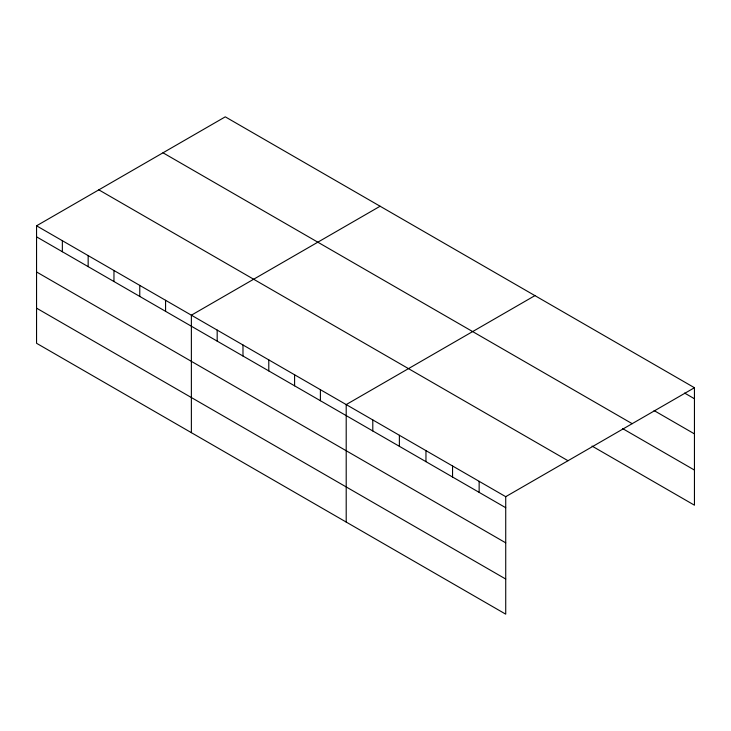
<?xml version="1.0" encoding="UTF-8"?>
<svg xmlns="http://www.w3.org/2000/svg" width="731" height="731" viewBox="0 0 731 731"><rect width="100%" height="100%" fill="white"/><g stroke="black" fill="none" stroke-linecap="round" stroke-linejoin="round"><path stroke-width="1.1" d="M505.724 542.841L505.724 496.678L36.55 225.806L36.55 343.278L505.724 614.159L505.724 542.841L36.55 271.959M592.046 446.074L694.45 505.194L694.45 387.722L225.276 116.841L36.55 225.806M380.102 206.233L191.376 315.189L191.376 432.67M534.928 295.626L346.202 404.581L346.202 522.062M505.724 496.678L694.45 387.722M684.6 393.068L694.45 398.751M654.081 410.575L694.45 433.885M162.995 152.797L632.169 423.678M622.565 428.567L694.45 470.07M98.831 189.85L568.005 460.722M36.55 236.835L505.724 507.716M36.55 308.153L505.724 579.034M479.143 481.327L479.143 492.365M452.553 465.976L452.553 477.014M425.963 450.634L425.963 461.663M399.382 435.283L399.382 446.312M372.792 419.932L372.792 430.961M320.397 389.687L320.397 400.716M294.593 374.784L294.593 385.822M268.789 359.89L268.789 370.919M242.984 344.986L242.984 356.024M217.18 330.092L217.18 341.121M165.571 300.295L165.571 311.324M139.767 285.392L139.767 296.43M113.963 270.497L113.963 281.536M88.159 255.603L88.159 266.632M62.354 240.7L62.354 251.738"/></g></svg>
